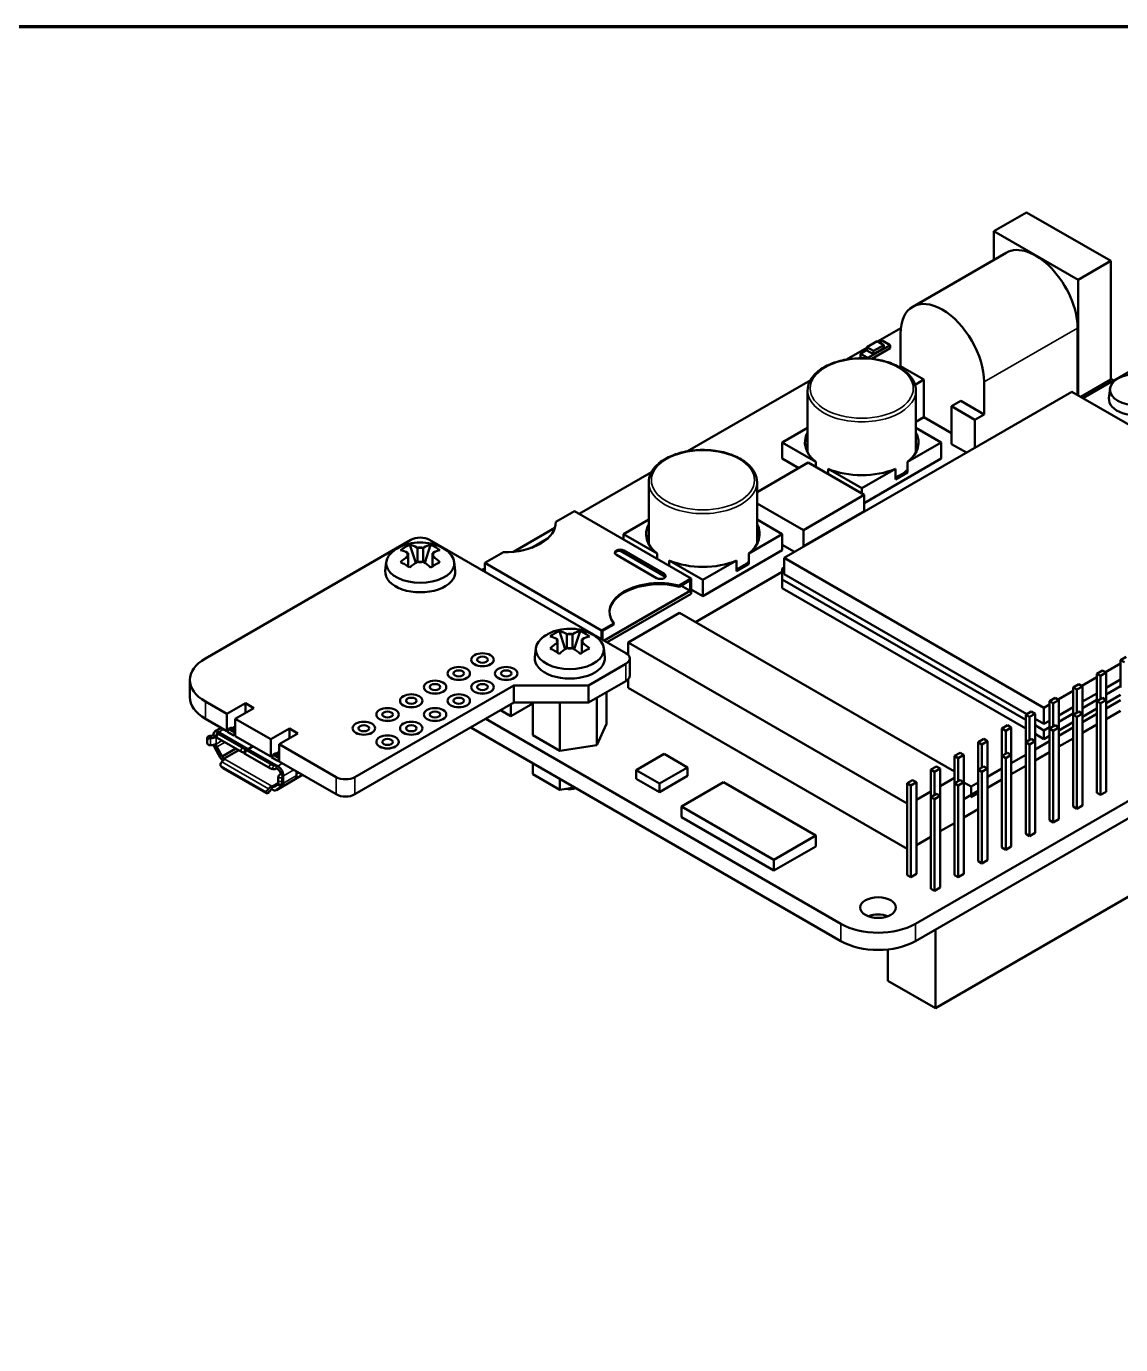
# Model space of a CAD drawing. Header units: millimetres. Extents: x 0 to 297, y 0 to 210.
# Drawn here: x 154.2 to 237, y 100.2 to 200 of the extents above; entities that cross this region are included whole.
import ezdxf

# ---------------------------------------------------------------- set-up
doc = ezdxf.new("R2010")
doc.units = ezdxf.units.MM
for name, color, linetype, lineweight in [('Border (ISO)', 7, 'Continuous', 70), ('Visible (ISO)', 7, 'Continuous', 50), ('Visible Narrow (ISO)', 7, 'Continuous', 35)]:
    doc.layers.add(name, color=color, linetype=linetype, lineweight=lineweight)

# ---------------------------------------------------------------- blocks, each defined once
blk = doc.blocks.new('図面枠 既定の図面枠')
at = {"layer": 'Border (ISO)', "flags": 128}
blk.add_lwpolyline([(10, 10), (10, 200), (287, 200), (287, 10), (10, 10)], dxfattribs=at)

msp = doc.modelspace()

# ---------------------------------------------------------------- linework, layer by layer
at = {"layer": 'Visible (ISO)'}
for p, q in [((229.896, 185.919), (227.421, 184.49)), ((236.26, 182.245), (229.896, 185.919)), ((227.421, 184.49), (233.785, 180.816)), ((227.421, 182.329), (227.421, 184.49)), ((228.348, 182.864), (221.277, 178.781)), ((233.785, 180.816), (236.26, 182.245)), ((236.26, 173.264), (236.26, 182.245)), ((233.785, 172.08), (233.785, 180.816)), ((220.373, 177.155), (218.618, 176.142)), ((220.35, 176.734), (220.35, 174.284)), ((233.747, 177.164), (233.747, 172.102)), ((217.805, 175.672), (216.26, 174.78)), ((218.582, 176.162), (217.805, 175.713)), ((217.805, 175.713), (218.3, 175.427)), ((217.805, 175.468), (217.805, 175.713)), ((217.875, 174.897), (219.572, 175.876)), ((219.572, 175.631), (218.192, 174.835)), ((218.3, 175.427), (219.077, 175.876)), ((219.077, 175.631), (218.3, 175.182)), ((219.077, 175.876), (218.582, 176.162)), ((219.007, 176.203), (218.759, 176.06)), ((219.572, 175.876), (219.007, 176.203)), ((219.077, 175.631), (219.077, 175.876)), ((219.572, 175.631), (219.572, 175.876)), ((216.178, 174.774), (216.156, 174.761)), ((216.189, 174.768), (216.178, 174.774)), ((217.805, 175.509), (217.31, 175.223)), ((217.31, 175.223), (217.875, 174.897)), ((217.31, 174.978), (217.31, 175.223)), ((217.483, 174.878), (217.31, 174.978)), ((218.3, 175.182), (217.805, 175.468)), ((217.875, 174.863), (217.875, 174.897)), ((218.3, 175.182), (218.3, 175.427)), ((220.35, 174.284), (220.232, 174.216)), ((220.35, 174.284), (222.118, 173.264)), ((238.275, 174.231), (234.167, 171.859)), ((213.52, 173.199), (204.239, 167.84)), ((222.118, 173.264), (221.448, 172.876)), ((222.118, 173.264), (222.118, 170.406)), ((226.676, 170.632), (226.676, 173.081)), ((236.26, 173.264), (233.997, 171.957)), ((236.5, 173.206), (236.26, 173.345)), ((233.326, 172.345), (211.547, 159.771)), ((213.316, 167.759), (213.316, 172.427)), ((221.516, 167.759), (221.516, 172.427)), ((224.908, 171.652), (224.201, 171.244)), ((224.908, 171.652), (226.676, 170.632)), ((252.983, 160.996), (233.326, 172.345)), ((236.207, 172.581), (236.129, 171.858)), ((224.201, 171.244), (224.201, 168.387)), ((225.969, 170.224), (224.201, 171.244)), ((222.118, 170.406), (221.516, 170.058)), ((224.201, 169.203), (222.118, 170.406)), ((226.676, 170.632), (225.969, 170.224)), ((225.969, 168.098), (225.969, 170.224)), ((213.316, 169.61), (211.405, 168.507)), ((223.426, 168.507), (221.516, 169.61)), ((211.405, 167.283), (211.405, 168.507)), ((211.405, 168.507), (213.948, 167.039)), ((220.883, 167.039), (223.426, 168.507)), ((223.426, 167.283), (223.426, 168.507)), ((225.335, 167.732), (224.201, 168.387)), ((213.35, 166.976), (209.495, 164.751)), ((212.643, 166.568), (211.405, 167.283)), ((217.592, 164.527), (213.35, 166.976)), ((213.948, 166.631), (213.948, 167.039)), ((223.426, 167.283), (217.592, 163.915)), ((220.883, 167.039), (220.883, 166.223)), ((201.499, 166.258), (196.026, 163.098)), ((214.873, 166.505), (217.416, 165.037)), ((214.873, 166.505), (214.873, 166.097)), ((217.416, 165.037), (219.959, 166.505)), ((219.959, 165.689), (219.959, 166.505)), ((220.883, 166.223), (219.959, 165.689)), ((201.295, 160.819), (201.295, 165.486)), ((209.495, 160.819), (209.495, 165.486)), ((217.416, 164.629), (217.416, 165.037)), ((209.495, 163.895), (212.996, 161.873)), ((212.996, 161.873), (217.592, 164.527)), ((217.592, 163.302), (217.592, 164.527)), ((195.672, 163.302), (194.258, 162.486)), ((204.511, 158.199), (195.672, 163.302)), ((201.295, 162.67), (199.384, 161.567)), ((211.405, 161.567), (209.495, 162.67)), ((212.996, 160.649), (217.592, 163.302)), ((217.628, 163.282), (217.592, 163.302)), ((194.201, 162.044), (191.063, 160.233)), ((194.258, 162.404), (194.258, 162.486)), ((212.996, 160.649), (212.996, 161.873)), ((183.298, 161.139), (167.741, 152.157)), ((183.669, 159.392), (183.222, 160.757)), ((184.788, 160.757), (184.34, 159.392)), ((199.561, 152.565), (184.712, 161.139)), ((192.438, 160.537), (193.674, 161.25)), ((199.384, 161.159), (199.384, 161.567)), ((199.384, 161.567), (201.927, 160.099)), ((208.862, 160.099), (211.405, 161.567)), ((211.405, 160.342), (211.405, 161.567)), ((212.324, 160.22), (211.405, 160.751)), ((183.086, 160.118), (183.039, 160.145)), ((183.039, 159.846), (183.086, 159.873)), ((183.086, 160.118), (183.086, 159.873)), ((183.086, 159.873), (183.086, 159.122)), ((183.746, 160.553), (183.793, 160.526)), ((184.217, 160.526), (183.793, 160.526)), ((183.793, 160.526), (183.793, 159.465)), ((184.217, 160.526), (184.264, 160.553)), ((184.217, 159.465), (184.217, 160.526)), ((184.971, 160.145), (184.924, 160.118)), ((184.924, 159.873), (184.924, 160.118)), ((184.924, 159.122), (184.924, 159.873)), ((184.924, 159.873), (184.971, 159.846)), ((190.298, 160.2), (188.884, 159.383)), ((201.895, 158.24), (198.854, 159.995)), ((199.162, 160.308), (202.564, 158.344)), ((199.42, 160.322), (202.46, 158.567)), ((202.46, 158.485), (199.42, 160.24)), ((201.927, 159.691), (201.927, 160.099)), ((211.405, 160.342), (205.395, 156.872)), ((208.862, 160.099), (208.862, 159.283)), ((211.547, 158.546), (211.547, 159.771)), ((211.547, 159.771), (231.204, 148.422)), ((212.996, 160.649), (213.032, 160.628)), ((181.432, 159.458), (181.36, 158.784)), ((183.793, 159.465), (183.746, 159.438)), ((183.793, 159.465), (184.217, 159.465)), ((184.264, 159.438), (184.217, 159.465)), ((186.577, 159.458), (186.65, 158.784)), ((188.884, 158.975), (188.672, 158.852)), ((188.884, 158.73), (188.884, 159.383)), ((188.884, 159.383), (197.723, 154.28)), ((202.852, 159.565), (205.395, 158.097)), ((202.852, 159.565), (202.852, 159.157)), ((211.405, 158.709), (204.829, 154.913)), ((205.395, 158.097), (207.938, 159.565)), ((207.938, 158.749), (207.938, 159.565)), ((208.862, 159.283), (207.938, 158.749)), ((211.547, 159.036), (211.405, 158.954)), ((211.405, 158.954), (211.405, 158.138)), ((203.592, 157.668), (204.511, 158.199)), ((203.592, 157.587), (204.44, 158.077)), ((203.592, 157.668), (203.592, 157.587)), ((203.733, 157.668), (204.44, 157.26)), ((204.44, 158.077), (204.44, 157.26)), ((204.511, 157.056), (204.511, 158.199)), ((205.395, 156.872), (205.395, 158.097)), ((211.405, 158.138), (229.825, 147.503)), ((211.405, 157.485), (211.405, 158.138)), ((229.917, 147.94), (211.547, 158.546)), ((204.44, 157.26), (197.935, 153.504)), ((204.511, 157.056), (198.147, 153.382)), ((205.395, 156.872), (204.511, 157.383)), ((229.825, 146.85), (211.405, 157.485)), ((197.723, 154.28), (198.642, 154.811)), ((197.793, 154.239), (198.642, 154.729)), ((198.642, 154.729), (198.642, 154.811)), ((203.627, 155.607), (199.738, 153.361)), ((224.437, 143.592), (203.627, 155.607)), ((221.482, 132.071), (261.787, 155.341)), ((194.983, 152.86), (194.536, 154.225)), ((195.06, 154.021), (195.106, 153.994)), ((195.531, 153.994), (195.106, 153.994)), ((195.106, 153.994), (195.106, 152.933)), ((195.531, 153.994), (195.577, 154.021)), ((195.531, 152.933), (195.531, 153.994)), ((196.101, 154.225), (195.654, 152.86)), ((197.723, 153.627), (197.723, 154.28)), ((197.793, 153.586), (197.793, 154.239)), ((261.787, 154.035), (221.482, 130.765)), ((192.746, 152.926), (192.674, 152.252)), ((194.399, 153.586), (194.353, 153.613)), ((194.353, 153.314), (194.399, 153.341)), ((194.399, 153.586), (194.399, 153.341)), ((194.399, 153.341), (194.399, 152.59)), ((195.106, 152.933), (195.06, 152.906)), ((195.106, 152.933), (195.531, 152.933)), ((195.577, 152.906), (195.531, 152.933)), ((196.285, 153.613), (196.238, 153.586)), ((196.238, 153.341), (196.238, 153.586)), ((196.238, 152.59), (196.238, 153.341)), ((196.238, 153.341), (196.285, 153.314)), ((197.891, 152.926), (197.963, 152.252)), ((199.738, 152.427), (199.738, 153.361)), ((199.738, 153.361), (220.845, 141.175)), ((187.864, 152.051), (187.864, 152.059)), ((189.564, 152.051), (189.564, 152.059)), ((196.733, 150.116), (199.561, 151.749)), ((199.854, 152.157), (199.854, 150.851)), ((235.864, 151.112), (237.01, 151.773)), ((237.434, 152.28), (237.01, 152.035)), ((237.01, 152.035), (237.292, 151.871)), ((237.01, 149.961), (237.01, 152.035)), ((186.068, 151.014), (186.068, 151.022)), ((187.768, 151.014), (187.768, 151.022)), ((189.66, 151.014), (189.66, 151.022)), ((191.36, 151.014), (191.36, 151.022)), ((234.068, 150.075), (235.214, 150.736)), ((235.638, 151.243), (235.214, 150.998)), ((235.214, 150.998), (235.496, 150.834)), ((235.214, 148.924), (235.214, 150.998)), ((235.496, 150.834), (235.921, 151.079)), ((235.496, 149.087), (235.496, 150.834)), ((235.921, 151.079), (235.638, 151.243)), ((235.921, 149.005), (235.921, 151.079)), ((166.57, 149.218), (166.57, 150.524)), ((179.055, 143.176), (191.076, 150.116)), ((184.272, 149.977), (184.272, 149.985)), ((185.972, 149.977), (185.972, 149.985)), ((187.864, 149.977), (187.864, 149.985)), ((189.564, 149.977), (189.564, 149.985)), ((191.076, 148.809), (191.076, 150.116)), ((191.076, 150.116), (196.733, 150.116)), ((199.561, 150.442), (196.733, 148.809)), ((196.733, 148.809), (196.733, 150.116)), ((199.738, 149.932), (199.738, 150.581)), ((220.845, 137.746), (199.738, 149.932)), ((232.272, 149.038), (233.417, 149.699)), ((233.842, 150.206), (233.417, 149.961)), ((233.417, 149.961), (233.7, 149.797)), ((233.417, 147.887), (233.417, 149.961)), ((233.7, 149.797), (234.125, 150.042)), ((233.7, 148.05), (233.7, 149.797)), ((234.125, 150.042), (233.842, 150.206)), ((234.125, 147.968), (234.125, 150.042)), ((237.01, 150.549), (235.921, 149.92)), ((235.921, 149.43), (237.01, 150.059)), ((167.741, 148.891), (169.368, 147.952)), ((169.368, 147.952), (170.782, 148.769)), ((170.782, 148.769), (171.418, 148.401)), ((170.782, 148.769), (170.782, 148.034)), ((191.076, 148.809), (179.055, 141.869)), ((182.476, 148.94), (182.476, 148.948)), ((184.176, 148.94), (184.176, 148.948)), ((186.068, 148.94), (186.068, 148.948)), ((187.768, 148.94), (187.768, 148.948)), ((192.53, 148.751), (190.864, 147.789)), ((190.864, 147.789), (190.864, 148.687)), ((196.733, 148.809), (191.076, 148.809)), ((192.53, 148.809), (192.53, 146.337)), ((194.571, 148.809), (194.571, 145.158)), ((197.36, 145.59), (197.36, 149.171)), ((198.107, 149.603), (198.107, 147.2)), ((232.046, 149.169), (231.621, 148.924)), ((231.621, 148.924), (231.904, 148.76)), ((231.621, 146.85), (231.621, 148.924)), ((231.904, 148.76), (232.329, 149.005)), ((231.904, 147.013), (231.904, 148.76)), ((232.329, 149.005), (232.046, 149.169)), ((232.329, 146.932), (232.329, 149.005)), ((235.214, 149.512), (234.125, 148.883)), ((234.125, 148.393), (235.214, 149.022)), ((235.638, 149.169), (235.214, 148.924)), ((235.214, 148.924), (235.496, 148.76)), ((235.214, 141.984), (235.214, 148.924)), ((235.496, 148.76), (235.921, 149.005)), ((235.496, 141.82), (235.496, 148.76)), ((235.921, 149.005), (235.638, 149.169)), ((237.01, 149.405), (235.921, 148.777)), ((235.921, 142.065), (235.921, 149.005)), ((235.921, 148.369), (237.01, 148.997)), ((169.368, 146.646), (169.368, 147.952)), ((171.418, 148.401), (170.004, 147.585)), ((180.68, 147.903), (180.68, 147.911)), ((182.38, 147.903), (182.38, 147.911)), ((184.272, 147.903), (184.272, 147.911)), ((185.972, 147.903), (185.972, 147.911)), ((190.864, 147.789), (190.086, 148.238)), ((230.25, 148.132), (229.825, 147.887)), ((229.825, 147.887), (230.108, 147.724)), ((229.825, 145.813), (229.825, 147.887)), ((230.108, 147.724), (230.532, 147.968)), ((230.108, 145.976), (230.108, 147.724)), ((230.532, 147.968), (230.25, 148.132)), ((230.532, 145.895), (230.532, 147.968)), ((231.204, 148.422), (231.621, 148.662)), ((231.204, 147.197), (231.204, 148.422)), ((233.417, 148.475), (232.329, 147.846)), ((232.329, 147.356), (233.417, 147.985)), ((233.842, 148.132), (233.417, 147.887)), ((233.417, 147.887), (233.7, 147.724)), ((233.417, 140.947), (233.417, 147.887)), ((233.7, 147.724), (234.125, 147.968)), ((233.7, 140.783), (233.7, 147.724)), ((234.125, 147.968), (233.842, 148.132)), ((235.214, 148.369), (234.125, 147.74)), ((234.125, 141.028), (234.125, 147.968)), ((234.125, 147.332), (235.214, 147.96)), ((237.01, 148.181), (235.921, 147.552)), ((169.368, 146.646), (167.741, 147.585)), ((168.945, 146.89), (168.467, 146.614)), ((169.458, 146.698), (169.368, 146.646)), ((169.503, 146.814), (169.427, 146.619)), ((169.67, 146.91), (169.503, 146.814)), ((169.963, 146.548), (169.503, 146.814)), ((169.728, 146.905), (169.67, 146.91)), ((170.004, 146.717), (169.67, 146.91)), ((170.004, 146.745), (169.728, 146.905)), ((170.004, 147.013), (169.772, 146.879)), ((170.004, 147.585), (172.691, 146.033)), ((170.004, 147.585), (170.004, 146.278)), ((172.691, 146.033), (174.105, 146.85)), ((174.105, 146.85), (174.742, 146.482)), ((174.105, 146.85), (174.105, 146.115)), ((178.884, 146.866), (178.884, 146.874)), ((180.584, 146.866), (180.584, 146.874)), ((182.476, 146.866), (182.476, 146.874)), ((184.176, 146.866), (184.176, 146.874)), ((215.825, 130.765), (187.823, 146.932)), ((188.955, 147.585), (215.825, 132.071)), ((198.107, 147.2), (197.36, 145.59)), ((228.454, 147.095), (228.029, 146.85)), ((228.029, 146.85), (228.312, 146.687)), ((228.029, 144.776), (228.029, 146.85)), ((228.312, 146.687), (228.736, 146.932)), ((228.312, 144.939), (228.312, 146.687)), ((228.736, 146.932), (228.454, 147.095)), ((228.736, 144.858), (228.736, 146.932)), ((231.204, 147.197), (230.532, 147.585)), ((230.532, 147.095), (231.204, 146.707)), ((231.621, 147.438), (231.204, 147.197)), ((231.204, 146.707), (231.621, 146.948)), ((231.204, 146.054), (231.204, 146.707)), ((232.046, 147.095), (231.621, 146.85)), ((231.621, 146.85), (231.904, 146.687)), ((231.621, 139.91), (231.621, 146.85)), ((231.904, 146.687), (232.329, 146.932)), ((231.904, 139.746), (231.904, 146.687)), ((232.329, 146.932), (232.046, 147.095)), ((233.417, 147.332), (232.329, 146.703)), ((232.329, 139.991), (232.329, 146.932)), ((232.329, 146.295), (233.417, 146.923)), ((235.214, 147.144), (234.125, 146.515)), ((167.882, 146.125), (167.882, 145.921)), ((167.882, 145.92), (167.883, 145.747)), ((167.883, 145.952), (167.883, 145.748)), ((168.082, 146.289), (168.132, 146.289)), ((168.133, 146.116), (168.083, 146.115)), ((168.342, 146.34), (168.523, 146.235)), ((168.643, 146.509), (168.524, 146.238)), ((170.411, 145.13), (168.59, 146.181)), ((168.754, 146.497), (168.684, 146.511)), ((170.529, 145.401), (168.709, 146.453)), ((168.873, 146.523), (168.767, 146.584)), ((170.004, 146.401), (169.856, 146.316)), ((169.887, 146.354), (169.963, 146.548)), ((169.963, 146.548), (170.004, 146.572)), ((172.691, 144.727), (170.004, 146.278)), ((172.691, 144.727), (172.691, 146.033)), ((174.742, 146.482), (173.328, 145.666)), ((180.68, 145.829), (180.68, 145.837)), ((182.38, 145.829), (182.38, 145.837)), ((194.571, 145.158), (192.53, 146.337)), ((258.916, 146.425), (222.995, 125.686)), ((226.658, 146.058), (226.233, 145.813)), ((226.233, 145.813), (226.516, 145.65)), ((226.233, 143.739), (226.233, 145.813)), ((226.516, 145.65), (226.94, 145.895)), ((226.94, 145.895), (226.658, 146.058)), ((226.94, 143.821), (226.94, 145.895)), ((230.25, 146.058), (229.825, 145.813)), ((229.825, 145.813), (230.108, 145.65)), ((229.825, 138.873), (229.825, 145.813)), ((230.108, 145.65), (230.532, 145.895)), ((230.532, 145.895), (230.25, 146.058)), ((231.204, 146.054), (230.532, 146.442)), ((230.532, 138.954), (230.532, 145.895)), ((230.532, 145.258), (231.621, 145.886)), ((231.621, 146.295), (231.204, 146.054)), ((233.417, 146.107), (232.329, 145.478)), ((168.083, 145.585), (168.133, 145.585)), ((168.869, 144.651), (168.461, 145.377)), ((168.555, 145.686), (168.555, 145.663)), ((168.613, 145.458), (169.023, 144.733)), ((170.058, 145.333), (169.023, 144.733)), ((170.279, 145.206), (169.175, 144.569)), ((170.663, 145.003), (170.782, 145.274)), ((170.672, 145.024), (170.669, 145.025)), ((170.729, 144.946), (172.55, 143.895)), ((170.788, 145.296), (170.858, 145.282)), ((170.893, 145.262), (170.823, 145.276)), ((170.848, 145.218), (172.668, 144.166)), ((170.976, 145.309), (171.33, 145.513)), ((171.365, 145.492), (171.012, 145.288)), ((172.837, 144.811), (172.691, 144.727)), ((172.786, 144.68), (172.862, 144.874)), ((172.862, 144.874), (173.028, 144.971)), ((172.862, 144.874), (173.321, 144.609)), ((173.028, 144.971), (173.328, 144.798)), ((173.028, 144.971), (173.087, 144.965)), ((173.087, 144.965), (173.328, 144.827)), ((173.328, 145.094), (173.096, 144.961)), ((173.328, 145.666), (177.641, 143.176)), ((173.328, 145.666), (173.328, 144.36)), ((197.36, 145.59), (194.571, 145.158)), ((202.46, 144.931), (200.339, 143.706)), ((204.228, 143.91), (202.46, 144.931)), ((224.861, 145.021), (224.437, 144.776)), ((224.437, 144.776), (224.72, 144.613)), ((224.437, 142.702), (224.437, 144.776)), ((224.72, 144.613), (225.144, 144.858)), ((225.144, 144.858), (224.861, 145.021)), ((225.144, 142.784), (225.144, 144.858)), ((226.516, 143.902), (226.516, 145.65)), ((228.454, 145.021), (228.029, 144.776)), ((228.029, 144.776), (228.312, 144.613)), ((228.029, 137.836), (228.029, 144.776)), ((228.312, 144.613), (228.736, 144.858)), ((228.736, 144.858), (228.454, 145.021)), ((228.736, 137.917), (228.736, 144.858)), ((228.736, 144.221), (229.825, 144.849)), ((230.108, 138.709), (230.108, 145.65)), ((231.621, 145.07), (230.532, 144.441)), ((168.911, 144.01), (169.029, 143.875)), ((168.989, 144.318), (168.919, 144.224)), ((172.196, 142.105), (168.943, 143.983)), ((172.315, 141.971), (169.062, 143.849)), ((169.175, 144.569), (169.226, 144.539)), ((172.808, 143.79), (172.878, 143.776)), ((172.997, 144.047), (172.927, 144.061)), ((173.115, 144.074), (173.115, 143.829)), ((173.221, 144.013), (173.115, 144.074)), ((173.115, 143.829), (173.221, 143.768)), ((173.215, 144.376), (173.328, 144.441)), ((173.321, 144.609), (173.246, 144.414)), ((173.328, 144.613), (173.321, 144.609)), ((177.641, 141.869), (173.328, 144.36)), ((192.53, 144.214), (192.53, 143.397)), ((200.339, 143.706), (202.107, 142.686)), ((200.339, 143.053), (200.339, 143.706)), ((202.107, 142.686), (204.228, 143.91)), ((204.228, 143.257), (204.228, 143.91)), ((223.065, 143.984), (222.641, 143.739)), ((222.641, 143.739), (222.924, 143.576)), ((222.641, 141.665), (222.641, 143.739)), ((222.924, 143.576), (223.348, 143.821)), ((223.348, 143.821), (223.065, 143.984)), ((223.348, 141.747), (223.348, 143.821)), ((224.72, 142.865), (224.72, 144.613)), ((226.658, 143.984), (226.233, 143.739)), ((226.233, 143.739), (226.516, 143.576)), ((226.233, 136.799), (226.233, 143.739)), ((226.516, 143.576), (226.94, 143.821)), ((226.94, 143.821), (226.658, 143.984)), ((226.94, 136.88), (226.94, 143.821)), ((226.94, 143.184), (228.029, 143.812)), ((228.312, 137.672), (228.312, 144.613)), ((229.825, 144.033), (228.736, 143.404)), ((173.257, 142.725), (172.813, 142.468)), ((175.096, 143.339), (173.113, 142.194)), ((173.257, 142.849), (173.257, 142.645)), ((173.258, 143.128), (173.258, 143.157)), ((173.434, 143.4), (173.646, 143.278)), ((173.557, 142.848), (173.557, 142.644)), ((173.558, 143.156), (173.558, 143.127)), ((173.646, 142.747), (173.646, 142.723)), ((175.081, 143.347), (174.586, 143.061)), ((174.636, 143.295), (174.636, 143.604)), ((174.708, 143.563), (174.636, 143.521)), ((174.636, 143.436), (174.781, 143.52)), ((194.571, 142.219), (192.53, 143.397)), ((194.571, 143.035), (194.571, 142.219)), ((202.107, 142.033), (200.339, 143.053)), ((204.228, 143.257), (202.107, 142.033)), ((206.95, 142.788), (203.769, 140.951)), ((213.951, 138.746), (206.95, 142.788)), ((221.269, 142.947), (220.845, 142.702)), ((220.845, 142.702), (221.128, 142.539)), ((220.845, 135.762), (220.845, 142.702)), ((221.128, 142.539), (221.552, 142.784)), ((221.552, 142.784), (221.269, 142.947)), ((221.552, 135.843), (221.552, 142.784)), ((222.924, 141.828), (222.924, 143.576)), ((223.348, 142.498), (224.437, 143.127)), ((224.861, 142.947), (224.437, 142.702)), ((224.437, 142.702), (224.72, 142.539)), ((224.437, 135.762), (224.437, 142.702)), ((224.72, 142.539), (225.144, 142.784)), ((225.144, 142.784), (224.861, 142.947)), ((225.144, 135.843), (225.144, 142.784)), ((225.144, 142.776), (225.689, 142.461)), ((225.689, 142.461), (226.233, 142.776)), ((226.516, 136.635), (226.516, 143.576)), ((228.029, 142.996), (226.94, 142.367)), ((172.455, 142.183), (172.525, 142.277)), ((172.643, 142.143), (172.573, 142.048)), ((172.762, 142.498), (172.813, 142.468)), ((172.762, 142.498), (172.762, 142.253)), ((172.813, 142.223), (172.762, 142.253)), ((172.965, 142.457), (173.257, 142.636)), ((173.527, 142.452), (173.119, 142.197)), ((173.257, 142.56), (173.557, 142.56)), ((173.558, 142.596), (173.558, 142.625)), ((195.687, 142.391), (194.571, 142.219)), ((202.107, 142.033), (202.107, 142.686)), ((221.128, 135.599), (221.128, 142.539)), ((221.552, 141.461), (222.641, 142.09)), ((223.065, 141.91), (222.641, 141.665)), ((222.924, 141.502), (223.348, 141.747)), ((223.348, 141.747), (223.065, 141.91)), ((223.348, 134.807), (223.348, 141.747)), ((224.72, 135.599), (224.72, 142.539)), ((225.144, 141.494), (226.233, 142.122)), ((225.689, 141.645), (225.689, 142.461)), ((226.233, 141.959), (225.689, 141.645)), ((235.496, 141.82), (235.214, 141.984)), ((235.921, 142.065), (235.496, 141.82)), ((203.769, 140.951), (210.769, 136.909)), ((203.769, 140.134), (203.769, 140.951)), ((222.641, 141.665), (222.924, 141.502)), ((222.641, 134.725), (222.641, 141.665)), ((222.924, 134.562), (222.924, 141.502)), ((226.233, 140.734), (225.144, 140.106)), ((233.7, 140.783), (233.417, 140.947)), ((234.125, 141.028), (233.7, 140.783)), ((210.769, 136.093), (203.769, 140.134)), ((231.904, 139.746), (231.621, 139.91)), ((232.329, 139.991), (231.904, 139.746)), ((210.769, 136.909), (213.951, 138.746)), ((213.951, 137.93), (213.951, 138.746)), ((224.437, 139.697), (223.348, 139.069)), ((230.108, 138.709), (229.825, 138.873)), ((230.532, 138.954), (230.108, 138.709)), ((213.951, 137.93), (210.769, 136.093)), ((222.641, 138.66), (221.552, 138.032)), ((228.312, 137.672), (228.029, 137.836)), ((228.736, 137.917), (228.312, 137.672)), ((210.769, 136.093), (210.769, 136.909)), ((226.516, 136.635), (226.233, 136.799)), ((226.94, 136.88), (226.516, 136.635)), ((221.128, 135.599), (220.845, 135.762)), ((221.552, 135.843), (221.128, 135.599)), ((224.72, 135.599), (224.437, 135.762)), ((225.144, 135.843), (224.72, 135.599)), ((222.924, 134.562), (222.641, 134.725)), ((223.348, 134.807), (222.924, 134.562)), ((222.995, 131.639), (222.995, 125.686)), ((219.403, 130.129), (219.403, 127.76)), ((222.995, 125.686), (219.403, 127.76))]:
    msp.add_line(p, q, dxfattribs=at)
for centre, major_axis, ratio, start_param, end_param in [((230.584, 178.99), (-2.237, 3.874), 0.57735, 3.926991, 6.283185), ((223.513, 174.907), (-2.237, 3.874), 0.57735, 3.926991, 7.068583), ((238.275, 171.782), (-2.15, 0), 0.57735, 6.221282, 9.486681), ((217.416, 168.507), (-4.3, 0), 0.57735, 5.976993, 6.915937), ((217.416, 168.507), (4.3, 0), 0.57735, 5.650434, 6.589377), ((217.416, 167.691), (-4.3, 0), 0.57735, 5.976993, 6.117992), ((217.416, 167.691), (4.3, 0), 0.57735, 0.165194, 0.306192), ((217.416, 168.507), (-4.3, 0), 0.57735, 0.938045, 2.203548), ((217.416, 167.691), (-4.1, 0), 0.57735, 2.23981, 2.578747), ((190.392, 162.431), (3.867, 0), 0.57735, 4.688004, 6.307571), ((190.392, 162.35), (3.867, 0), 0.57735, 0.018288, 0.024385), ((205.395, 161.567), (-4.3, 0), 0.57735, 5.976993, 6.915937), ((205.395, 161.567), (4.3, 0), 0.57735, 5.650434, 6.589377), ((184.005, 160.73), (1, 0), 0.57735, 0.785398, 2.356194), ((205.395, 160.751), (-4.3, 0), 0.57735, 5.976993, 6.117992), ((205.395, 160.751), (4.3, 0), 0.57735, 0.165194, 0.306192), ((184.005, 159.366), (-2.577, 0), 0.57735, 5.699439, 10.008524), ((199.137, 160.159), (-0.4, 0), 0.57735, 3.926991, 7.068583), ((199.137, 160.077), (-0.4, 0), 0.57735, 3.926991, 6.105475), ((184.005, 158.689), (-2.65, 0), 0.57735, 6.221282, 9.486681), ((205.395, 161.567), (-4.3, 0), 0.57735, 0.938045, 2.203548), ((205.395, 160.751), (-4.1, 0), 0.57735, 2.23981, 2.578747), ((202.073, 155.688), (-3.752, 0), 0.57735, 4.29564, 6.699935), ((202.073, 155.606), (-3.752, 0), 0.57735, 4.29564, 6.264338), ((202.178, 158.403), (0.4, 0), 0.57735, 3.926991, 7.068583), ((202.178, 158.322), (0.4, 0), 0.57735, 0.177711, 0.785398), ((195.319, 152.834), (-2.577, 0), 0.57735, 5.699439, 10.008524), ((170.57, 150.524), (-4, 0), 0.57735, 5.497787, 7.068583), ((188.714, 152.051), (0.85, 0), 0.57735, 3.141593, 6.283185), ((195.319, 152.157), (-2.65, 0), 0.57735, 6.221282, 9.486681), ((198.854, 152.157), (1, 0), 0.57735, 5.497787, 7.068583), ((186.918, 151.014), (0.85, 0), 0.57735, 3.141593, 6.283185), ((190.51, 151.014), (0.85, 0), 0.57735, 3.141593, 6.283185), ((198.854, 150.851), (1, 0), 0.57735, 5.497787, 6.283185), ((185.122, 149.977), (0.85, 0), 0.57735, 3.141593, 6.283185), ((188.714, 149.977), (0.85, 0), 0.57735, 3.141593, 6.283185), ((170.57, 149.218), (-4, 0), 0.57735, 0, 0.785398), ((183.326, 148.94), (0.85, 0), 0.57735, 3.141593, 6.283185), ((186.918, 148.94), (0.85, 0), 0.57735, 3.141593, 6.283185), ((181.53, 147.903), (0.85, 0), 0.57735, 3.141593, 6.283185), ((185.122, 147.903), (0.85, 0), 0.57735, 3.141593, 6.283185), ((169.988, 146.738), (-0.1, 0), 0.57735, 4.545937, 5.290979), ((179.734, 146.866), (0.85, 0), 0.57735, 3.141593, 6.283185), ((183.326, 146.866), (0.85, 0), 0.57735, 3.141593, 6.283185), ((168.082, 146.125), (-0.2, -0.001), 0.816489, 4.706472, 6.277268), ((168.083, 145.952), (-0.2, -0.001), 0.816489, 4.706472, 6.277268), ((168.083, 145.748), (-0.2, -0.001), 0.816489, 6.277268, 7.848065), ((168.13, 146.462), (0.3, 0), 0.57735, 4.716573, 5.497787), ((168.13, 146.462), (-0.6, 0), 0.57735, 1.57498, 2.331621), ((168.767, 146.095), (-0.3, 0.52), 0.57735, 5.497787, 7.068583), ((168.707, 146.158), (-0.183, 0.08), 0.155795, 0, 0.946548), ((168.826, 146.429), (-0.183, 0.08), 0.155795, 5.658937, 7.229734), ((168.873, 146.768), (-0.15, -0.26), 0.57735, 0.191986, 0.785398), ((169.397, 146.622), (-0.025, -0.0433), 0.57735, 0.785398, 1.832596), ((169.856, 146.356), (0.025, 0.0433), 0.57735, 3.926991, 4.974188), ((181.53, 145.829), (0.85, 0), 0.57735, 3.141593, 6.283185), ((168.13, 145.931), (0.6, 0), 0.57735, 4.716573, 5.497787), ((168.767, 145.54), (-0.3, 0.52), 0.57735, 1.11622, 1.551191), ((168.767, 145.54), (0.15, -0.26), 0.57735, 3.926991, 4.692875), ((170.528, 145.106), (-0.183, 0.08), 0.155795, 0.946548, 2.517345), ((170.647, 145.378), (0.183, -0.08), 0.155795, 4.088141, 5.658937), ((170.846, 144.923), (-0.183, 0.08), 0.155795, 0, 0.946548), ((170.965, 145.194), (-0.183, 0.08), 0.155795, 5.658937, 7.229734), ((170.976, 145.554), (-0.15, -0.26), 0.57735, 0.191986, 0.785398), ((171.012, 145.533), (-0.15, -0.26), 0.57735, 0.191986, 0.785398), ((173.204, 144.962), (-0.1, 0), 0.57735, 6.220521, 6.390819), ((173.346, 144.799), (0.1, 0), 0.57735, 1.759788, 2.149386), ((169.175, 144.814), (-0.3, 0.52), 0.57735, 1.551191, 2.087065), ((169.061, 144.142), (-0.15, -0.132), 0.801495, 4.975956, 6.546752), ((169.226, 144.049), (-0.3, -0.52), 0.57735, 3.926991, 4.520403), ((169.179, 144.008), (-0.15, -0.132), 0.801495, 0, 0.263567), ((172.667, 143.871), (0.183, -0.08), 0.155795, 4.088141, 5.658937), ((172.786, 144.143), (-0.183, 0.08), 0.155795, 0.946548, 2.517345), ((172.756, 144.683), (0.025, 0.0433), 0.57735, 3.926991, 4.974188), ((173.115, 144.319), (-0.3, -0.52), 0.57735, 0.191986, 0.785398), ((173.115, 144.319), (-0.15, -0.26), 0.57735, 0.191986, 0.785398), ((173.215, 144.417), (-0.025, -0.0433), 0.57735, 0.785398, 1.832596), ((173.221, 143.523), (0.3, -0.52), 0.57735, 0.785398, 2.356194), ((173.221, 143.523), (0.15, -0.26), 0.57735, 0.785398, 2.356194), ((173.258, 142.964), (0, 0.2), 0.003416, 0.615484, 2.18628), ((173.858, 143.155), (-0.6, 0), 0.57735, 5.497787, 6.279001), ((173.221, 142.968), (0.3, -0.52), 0.57735, 0.019605, 0.785398), ((173.558, 142.964), (0, -0.2), 0.003416, 3.757076, 5.327873), ((173.858, 143.155), (-0.3, 0), 0.57735, 5.497787, 6.279001), ((173.858, 142.624), (-0.3, 0), 0.57735, 5.497787, 6.279001), ((174.659, 143.107), (-0.129, -0.076), 0.016007, 6.181578, 7.238411), ((174.211, 143.54), (0.3, -0.52), 0.57735, 0.142825, 0.785398), ((178.348, 143.584), (-1, 0), 0.57735, 0.785398, 2.356194), ((172.313, 142.264), (-0.15, -0.132), 0.801495, 0.263567, 1.834363), ((172.432, 142.13), (-0.15, -0.132), 0.801495, 0.263567, 1.834363), ((172.762, 142.008), (0.3, 0.52), 0.57735, 0.785398, 1.37881), ((172.762, 142.008), (-0.15, -0.26), 0.57735, 3.926991, 4.520403), ((172.813, 142.713), (0.3, -0.52), 0.57735, 5.497787, 6.302791), ((173.258, 142.76), (0, -0.2), 0.003416, 5.327873, 6.283185), ((173.558, 142.76), (0, -0.2), 0.003416, 5.327873, 6.898669), ((178.348, 142.277), (1, 0), 0.57735, 3.926991, 5.497787), ((195.319, 142.686), (0.756, 0), 0.57735, 4.292783, 5.365211), ((195.319, 142.931), (-1.056, 0), 0.57735, 1.496453, 1.967902), ((218.653, 131.99), (-1.35, 0), 0.57735, 4.135296, 5.289481), ((218.653, 133.704), (-4, 0), 0.57735, 0.785398, 2.356194), ((218.653, 132.398), (4, 0), 0.57735, 3.926991, 5.497787)]:
    msp.add_ellipse(centre, major_axis=major_axis, ratio=ratio, start_param=start_param, end_param=end_param, dxfattribs=at)
for centre, major_axis in [((238.275, 172.507), (2.072, 0)), ((188.714, 152.059), (0.85, 0)), ((188.714, 152.059), (0.4, 0)), ((186.918, 151.022), (0.85, 0)), ((186.918, 151.022), (0.4, 0)), ((190.51, 151.022), (0.85, 0)), ((190.51, 151.022), (0.4, 0)), ((185.122, 149.985), (0.85, 0)), ((185.122, 149.985), (0.4, 0)), ((188.714, 149.985), (0.85, 0)), ((188.714, 149.985), (0.4, 0)), ((183.326, 148.948), (0.85, 0)), ((183.326, 148.948), (0.4, 0)), ((186.918, 148.948), (0.85, 0)), ((186.918, 148.948), (0.4, 0)), ((181.53, 147.911), (0.85, 0)), ((181.53, 147.911), (0.4, 0)), ((185.122, 147.911), (0.85, 0)), ((185.122, 147.911), (0.4, 0)), ((179.734, 146.874), (0.85, 0)), ((179.734, 146.874), (0.4, 0)), ((183.326, 146.874), (0.85, 0)), ((183.326, 146.874), (0.4, 0)), ((181.53, 145.837), (0.85, 0)), ((181.53, 145.837), (0.4, 0)), ((218.653, 133.296), (1.35, 0))]:
    msp.add_ellipse(centre, major_axis=major_axis, ratio=0.57735, dxfattribs=at)
for points, knots in [([(221.516, 172.427), (221.516, 172.68), (221.45, 172.932), (221.198, 173.417), (221.005, 173.647), (220.505, 174.069), (220.191, 174.257), (219.481, 174.565), (219.083, 174.684), (218.248, 174.842), (217.809, 174.881), (216.935, 174.875), (216.5, 174.831), (215.672, 174.664), (215.28, 174.54), (214.578, 174.223), (214.269, 174.03), (213.769, 173.588), (213.577, 173.339), (213.364, 172.865), (213.316, 172.646), (213.316, 172.427)], [2.356194, 2.356194, 2.356194, 2.356194, 2.648443, 2.648443, 2.956949, 2.956949, 3.282872, 3.282872, 3.611046, 3.611046, 3.937858, 3.937858, 4.264082, 4.264082, 4.590972, 4.590972, 4.919202, 4.919202, 5.24452, 5.24452, 5.497787, 5.497787, 5.497787, 5.497787]), ([(209.495, 165.486), (209.495, 165.739), (209.43, 165.992), (209.177, 166.476), (208.984, 166.707), (208.484, 167.129), (208.17, 167.317), (207.46, 167.625), (207.062, 167.744), (206.227, 167.902), (205.789, 167.941), (204.915, 167.935), (204.479, 167.891), (203.651, 167.724), (203.259, 167.6), (202.558, 167.283), (202.248, 167.09), (201.748, 166.648), (201.556, 166.399), (201.344, 165.925), (201.295, 165.706), (201.295, 165.486)], [2.356194, 2.356194, 2.356194, 2.356194, 2.648443, 2.648443, 2.956949, 2.956949, 3.282872, 3.282872, 3.611046, 3.611046, 3.937858, 3.937858, 4.264082, 4.264082, 4.590972, 4.590972, 4.919202, 4.919202, 5.24452, 5.24452, 5.497787, 5.497787, 5.497787, 5.497787]), ([(186.155, 160.187), (185.934, 160.38), (185.708, 160.517), (185.195, 160.757), (184.909, 160.839), (184.34, 160.936), (184.056, 160.95), (183.489, 160.915), (183.205, 160.866), (182.632, 160.684), (182.341, 160.553), (181.985, 160.295), (181.919, 160.243), (181.854, 160.187)], [2.939941, 2.939941, 2.939941, 2.939941, 3.245079, 3.245079, 3.639899, 3.639899, 4.034719, 4.034719, 4.429539, 4.429539, 4.824359, 4.824359, 4.914041, 4.914041, 4.914041, 4.914041]), ([(182.515, 160.349), (182.631, 160.435), (182.748, 160.511), (182.974, 160.641), (183.096, 160.704), (183.222, 160.757)], [0.73272939, 0.73272939, 0.73272939, 0.73272939, 0.78059877, 0.78059877, 0.82846816, 0.82846816, 0.82846816, 0.82846816]), ([(184.788, 160.757), (184.914, 160.704), (185.036, 160.641), (185.261, 160.511), (185.379, 160.435), (185.495, 160.349)], [0.73272939, 0.73272939, 0.73272939, 0.73272939, 0.78059877, 0.78059877, 0.82846816, 0.82846816, 0.82846816, 0.82846816]), ([(183.222, 159.037), (183.096, 159.117), (182.974, 159.19), (182.748, 159.321), (182.631, 159.385), (182.515, 159.445)], [0.73272939, 0.73272939, 0.73272939, 0.73272939, 0.78059877, 0.78059877, 0.82846816, 0.82846816, 0.82846816, 0.82846816]), ([(185.495, 159.445), (185.379, 159.385), (185.261, 159.321), (185.036, 159.19), (184.914, 159.117), (184.788, 159.037)], [0.73272939, 0.73272939, 0.73272939, 0.73272939, 0.78059877, 0.78059877, 0.82846816, 0.82846816, 0.82846816, 0.82846816]), ([(197.469, 153.655), (197.248, 153.848), (197.021, 153.985), (196.508, 154.225), (196.222, 154.307), (195.653, 154.404), (195.37, 154.418), (194.803, 154.383), (194.519, 154.334), (193.945, 154.152), (193.654, 154.021), (193.299, 153.763), (193.233, 153.711), (193.168, 153.655)], [2.939941, 2.939941, 2.939941, 2.939941, 3.245079, 3.245079, 3.639899, 3.639899, 4.034719, 4.034719, 4.429539, 4.429539, 4.824359, 4.824359, 4.914041, 4.914041, 4.914041, 4.914041]), ([(193.829, 153.817), (193.945, 153.903), (194.062, 153.979), (194.288, 154.109), (194.41, 154.172), (194.536, 154.225)], [0.73272939, 0.73272939, 0.73272939, 0.73272939, 0.78059877, 0.78059877, 0.82846816, 0.82846816, 0.82846816, 0.82846816]), ([(196.101, 154.225), (196.228, 154.172), (196.349, 154.109), (196.575, 153.979), (196.693, 153.903), (196.808, 153.817)], [0.73272939, 0.73272939, 0.73272939, 0.73272939, 0.78059877, 0.78059877, 0.82846816, 0.82846816, 0.82846816, 0.82846816]), ([(194.536, 152.505), (194.41, 152.585), (194.288, 152.658), (194.062, 152.789), (193.945, 152.854), (193.829, 152.913)], [0.73272939, 0.73272939, 0.73272939, 0.73272939, 0.78059877, 0.78059877, 0.82846816, 0.82846816, 0.82846816, 0.82846816]), ([(196.808, 152.913), (196.693, 152.854), (196.575, 152.789), (196.349, 152.658), (196.228, 152.585), (196.101, 152.505)], [0.73272939, 0.73272939, 0.73272939, 0.73272939, 0.78059877, 0.78059877, 0.82846816, 0.82846816, 0.82846816, 0.82846816]), ([(169.022, 144.732), (169.032, 144.715), (169.043, 144.698), (169.066, 144.666), (169.079, 144.651), (169.106, 144.623), (169.119, 144.61), (169.147, 144.587), (169.161, 144.577), (169.175, 144.569)], [0, 0, 0, 0, 0.00595629, 0.00595629, 0.01203011, 0.01203011, 0.01810392, 0.01810392, 0.02406021, 0.02406021, 0.02406021, 0.02406021]), ([(174.531, 143.031), (174.531, 143.032), (174.532, 143.032), (174.537, 143.036), (174.543, 143.042), (174.551, 143.05)], [-0.075951663, -0.075951663, -0.075951663, -0.075951663, -0.074214355, -0.074214355, -0.068561282, -0.068561282, -0.068561282, -0.068561282]), ([(172.813, 142.468), (172.827, 142.46), (172.841, 142.454), (172.869, 142.445), (172.883, 142.442), (172.909, 142.44), (172.922, 142.44), (172.945, 142.445), (172.956, 142.449), (172.966, 142.455)], [0, 0, 0, 0, 0.00595629, 0.00595629, 0.01203011, 0.01203011, 0.01810392, 0.01810392, 0.02406021, 0.02406021, 0.02406021, 0.02406021])]:
    msp.add_open_spline(points, degree=3, knots=knots, dxfattribs=at)
for points in [[(183.222, 160.757), (183.386, 160.728), (183.579, 160.649), (183.746, 160.553)], [(184.264, 160.553), (184.43, 160.649), (184.624, 160.728), (184.788, 160.757)], [(183.039, 160.145), (182.872, 160.241), (182.679, 160.32), (182.515, 160.349)], [(182.515, 159.445), (182.679, 159.606), (182.872, 159.75), (183.039, 159.846)], [(185.495, 160.349), (185.331, 160.32), (185.137, 160.241), (184.971, 160.145)], [(184.971, 159.846), (185.137, 159.75), (185.331, 159.606), (185.495, 159.445)], [(183.746, 159.438), (183.579, 159.342), (183.386, 159.197), (183.222, 159.037)], [(184.788, 159.037), (184.624, 159.197), (184.43, 159.342), (184.264, 159.438)], [(194.353, 153.613), (194.186, 153.709), (193.993, 153.788), (193.829, 153.817)], [(194.536, 154.225), (194.7, 154.196), (194.893, 154.117), (195.06, 154.021)], [(195.577, 154.021), (195.744, 154.117), (195.937, 154.196), (196.101, 154.225)], [(196.808, 153.817), (196.644, 153.788), (196.451, 153.709), (196.285, 153.613)], [(193.829, 152.913), (193.993, 153.074), (194.186, 153.218), (194.353, 153.314)], [(195.06, 152.906), (194.893, 152.81), (194.7, 152.666), (194.536, 152.505)], [(196.101, 152.505), (195.937, 152.666), (195.744, 152.81), (195.577, 152.906)], [(196.285, 153.314), (196.451, 153.218), (196.644, 153.074), (196.808, 152.913)]]:
    msp.add_open_spline(points, degree=3, dxfattribs=at)
at = {"layer": 'Visible Narrow (ISO)'}
for p, q in [((233.747, 177.164), (226.676, 173.081)), ((199.42, 160.322), (199.42, 160.24)), ((202.46, 158.567), (202.46, 158.485)), ((199.561, 151.749), (199.561, 150.442)), ((167.741, 147.585), (167.741, 148.891)), ((169.12, 146.789), (168.767, 146.584)), ((169.774, 146.878), (169.774, 146.88)), ((169.917, 146.963), (169.917, 146.796)), ((167.883, 145.952), (167.882, 146.125)), ((167.882, 145.921), (167.883, 145.748)), ((168.082, 146.289), (168.083, 146.115)), ((168.133, 146.116), (168.133, 145.585)), ((168.555, 146.203), (168.555, 145.686)), ((168.555, 145.663), (169.021, 145.932)), ((168.709, 146.453), (168.59, 146.181)), ((169.228, 145.813), (168.614, 145.459)), ((170.858, 145.282), (168.754, 146.497)), ((168.873, 146.523), (170.976, 145.309)), ((169.856, 146.316), (169.397, 146.581)), ((169.887, 146.354), (169.427, 146.619)), ((170.411, 145.13), (170.529, 145.401)), ((170.669, 145.025), (170.788, 145.296)), ((170.729, 144.946), (170.848, 145.218)), ((170.893, 145.262), (172.997, 144.047)), ((171.012, 145.288), (173.115, 144.074)), ((171.351, 145.484), (171.351, 145.501)), ((173.133, 144.982), (173.133, 144.939)), ((173.276, 144.857), (173.276, 145.064)), ((168.943, 143.983), (169.062, 143.849)), ((172.525, 142.277), (168.989, 144.318)), ((169.226, 144.539), (172.762, 142.498)), ((172.668, 144.166), (172.55, 143.895)), ((173.215, 144.376), (172.756, 144.642)), ((172.786, 144.68), (173.246, 144.414)), ((172.808, 143.79), (172.927, 144.061)), ((173.575, 144.217), (173.221, 144.013)), ((174.424, 143.727), (173.646, 143.278)), ((175.096, 143.339), (173.119, 142.197)), ((173.557, 142.848), (173.257, 142.849)), ((173.258, 143.128), (173.558, 143.127)), ((174.531, 143.031), (173.527, 142.452)), ((173.558, 143.156), (173.558, 142.625)), ((174.636, 143.295), (173.646, 142.723)), ((173.646, 143.278), (173.646, 142.747)), ((174.576, 143.078), (174.586, 143.061)), ((177.641, 143.176), (177.641, 141.869)), ((179.055, 141.869), (179.055, 143.176)), ((172.315, 141.971), (172.196, 142.105)), ((172.455, 142.183), (172.573, 142.048)), ((173.257, 142.645), (173.557, 142.644)), ((215.825, 132.071), (215.825, 130.765)), ((221.482, 130.765), (221.482, 132.071))]:
    msp.add_line(p, q, dxfattribs=at)
for centre in [(217.416, 172.59), (205.395, 165.65)]:
    msp.add_ellipse(centre, major_axis=(3.9, 0), ratio=0.57735, dxfattribs=at)
for centre, major_axis, start_param, end_param in [((217.416, 172.427), (-4.1, 0), 0, 3.141593), ((205.395, 165.486), (-4.1, 0), 0, 3.141593), ((184.005, 159.995), (-1, 0), 6.021386, 6.544985), ((184.005, 159.995), (-1, 0), 4.45059, 4.974188), ((184.005, 159.995), (1, 0), 6.021386, 6.544985), ((184.005, 159.995), (1, 0), 4.45059, 4.974188), ((195.319, 153.463), (-1, 0), 4.45059, 4.974188), ((195.319, 153.463), (-1, 0), 6.021386, 6.544985), ((195.319, 153.463), (1, 0), 4.45059, 4.974188), ((195.319, 153.463), (1, 0), 6.021386, 6.544985)]:
    msp.add_ellipse(centre, major_axis=major_axis, ratio=0.57735, start_param=start_param, end_param=end_param, dxfattribs=at)

# ---------------------------------------------------------------- block references
msp.add_blockref('図面枠 既定の図面枠', (0, 0))

doc.saveas('drawing.dxf')
